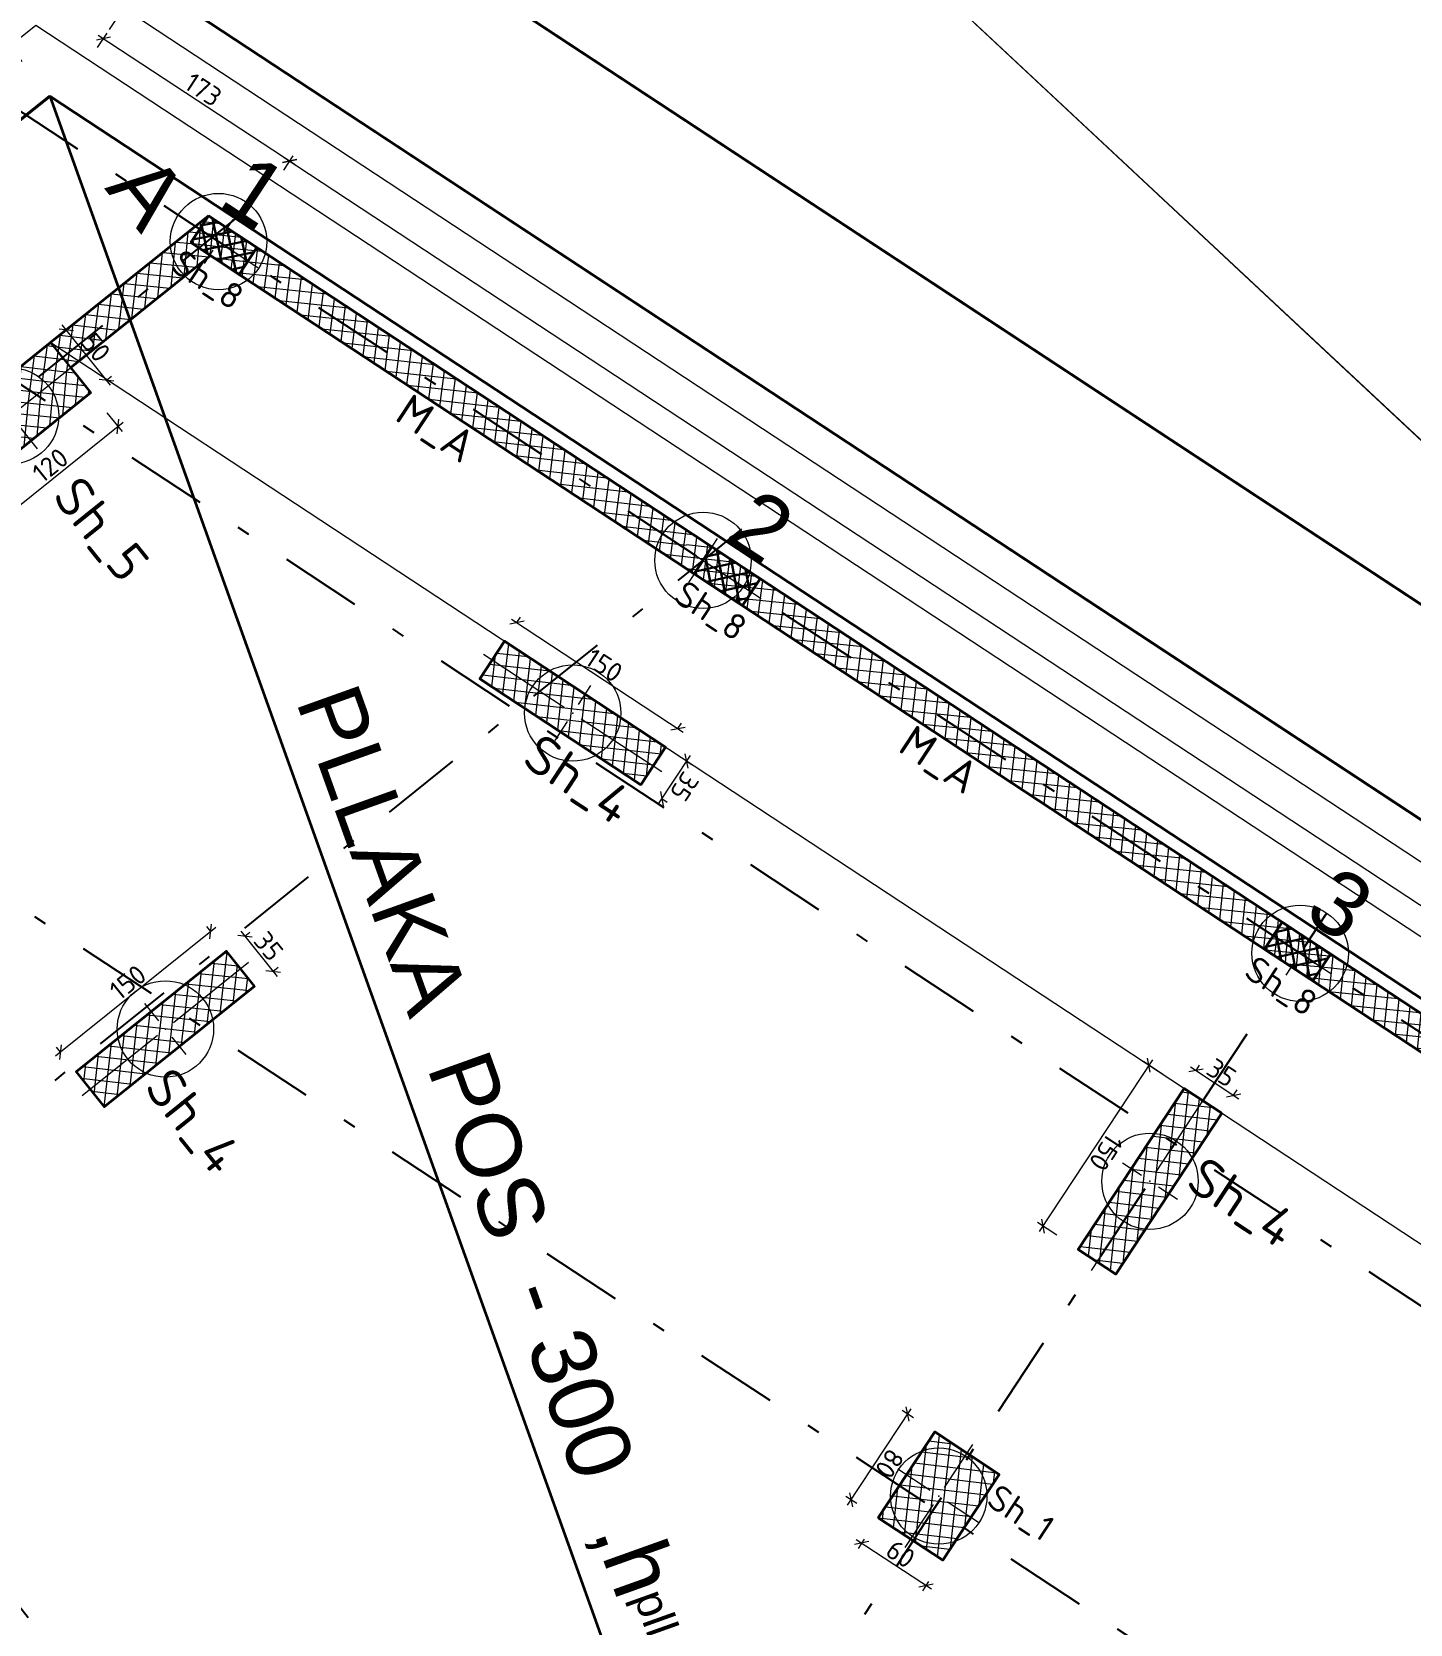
# Model space of a CAD drawing. Header units: metres. Extents: x 7511864 to 7512702, y 4691584 to 4692636.
# Drawn here: x 7511983.89 to 7511994.62, y 4692337.76 to 4692350.16 of the extents above; entities that cross this region are included whole.
import ezdxf

# ---------------------------------------------------------------- set-up
doc = ezdxf.new("R2010")
doc.units = ezdxf.units.M
doc.header["$PDMODE"] = 32
doc.header["$PDSIZE"] = 0.75
doc.linetypes.add('Dot & Dashed', pattern=[134.05555248260504, 63.499999999986, -35.27777777776999, 0, -35.27777470484902])
doc.layers.get('0').update_dxf_attribs({"lineweight": 0})
doc.layers.get('Defpoints').update_dxf_attribs({"lineweight": 0})
for name, color, linetype, lineweight in [('A - Akset_Pen_No__47', 7, 'Continuous', 25), ('A - Fleta_Pen_No__1', 7, 'Continuous', 0), ('A - Muret_Pen_No__101', 252, 'Continuous', 13), ('A - Muret_Pen_No__22', 8, 'Continuous', 35), ('A - Pllaka meskatit_Pen_No__7', 7, 'Continuous', 35), ('A - Pllaka Perdhes kolollt v2', 1, 'Continuous', 0), ('A - Shtyllat_Pen_No__101', 252, 'Continuous', 13), ('A - Shtyllat_Pen_No__22', 8, 'Continuous', 35), ('Drawing & Figure_Pen_No__6', 5, 'Continuous', 35), ('lifti project', 4, 'Continuous', 0), ('parcela', 7, 'Continuous', 0), ('Parcela Fqinje', 251, 'Continuous', 0), ('Themel pllaka o3 ferizaj pikat', 30, 'Continuous', 0)]:
    doc.layers.add(name, color=color, linetype=linetype, lineweight=lineweight)
doc.layers.add('A - Muret', color=7, linetype='Continuous')
doc.layers.add('A - Shtyllat', color=7, linetype='Continuous')
doc.styles.add('GENERATED_STYLE_2', font='arial.ttf')
doc.styles.add('K.B', font='isocpeur.ttf')
doc.styles.get("Standard").update_dxf_attribs({"font": 'arial.ttf'})
doc.dimstyles.new('FT 1_50', dxfattribs={"dimtxt": 15, "dimasz": 8, "dimexe": 5, "dimexo": 20, "dimgap": 2, "dimtad": 1, "dimdec": 0, "dimtxsty": 'K.B', "dimblk": 'OBLIQUE', "dimcen": 2.5, "dimdle": 5, "dimclrd": 256, "dimclre": 256, "dimclrt": 256, "dimadec": 0, "dimazin": 0, "dimtfac": 1, "dimtdec": 0, "dimtmove": 0, "dimatfit": 3, "dimldrblk": 'ARCHTICK', "dimfxl": 20, "dimfxlon": 1, "dimarcsym": 0})
pattern_1 = [(44.99999999999999, (0, 0), (-64.34671472773822, 64.34671472773826), []), (135.0000000000002, (0, 0), (64.34671472773803, 64.34671472773844), [])]

# ---------------------------------------------------------------- blocks, each defined once
blk = doc.blocks.new('Slab_2', base_point=(230711.063749268, -31544.67652926594))
at = {"layer": 'A - Pllaka meskatit_Pen_No__7', "color": 7, "linetype": 'Continuous', "lineweight": 35, "flags": 128}
blk.add_lwpolyline([(230711.063749268, -31544.67652926594), (230711.063749268, -57316.15496789141), (250511.0637492677, -57316.15496789141), (250511.0637492677, -53786.30152627585, -0.325551855166116), (255155.2266219415, -47409.50501816085), (266240.1735741652, -43835.79124670484), (259305.5587494549, -22325.99998460427)], format="xyb", close=True, dxfattribs=at)
blk = doc.blocks.new('Wall_26', base_point=(232211.0637492681, -31166.15485543149))
at = {"layer": 'A - Muret_Pen_No__101', "linetype": 'Continuous', "lineweight": 13}
h = blk.add_hatch(dxfattribs=at)
h.set_pattern_fill('CONCRETE_BLOCK', color=252, style=0, pattern_type=2)
h.set_pattern_definition(pattern_1)
h.paths.add_polyline_path([(242133.1688160087, -27967.33371449419), (242209.8791039236, -28205.27376352597), (246207.2737703024, -26916.54014482771), (246130.5634823875, -26678.60009579593)])
h = blk.add_hatch(dxfattribs=at)
h.set_pattern_fill('CONCRETE_BLOCK', color=252, style=0, pattern_type=2)
h.set_pattern_definition(pattern_1)
h.paths.add_polyline_path([(236839.2666630067, -29674.05278215418), (236915.9770905158, -29911.99283118596), (241876.7628119282, -28312.66827828226), (241800.0525240133, -28074.72808965616)])
h = blk.add_hatch(dxfattribs=at)
h.set_pattern_fill('CONCRETE_BLOCK', color=252, style=0, pattern_type=2)
h.set_pattern_definition(pattern_1)
h.paths.add_polyline_path([(232544.1799850209, -31058.76040535889), (232620.8903357422, -31296.70057375377), (236582.8607287898, -30019.38744490773), (236506.1505083583, -29781.44721136794)])
at = {"layer": 'A - Muret_Pen_No__22', "color": 8, "linetype": 'Continuous', "lineweight": 35, "flags": 128}
for points in [[(246130.563571563, -26678.59994234865), (242133.1687456697, -27967.33366263198)], [(242209.8790862415, -28205.27383084524), (246207.2739121348, -26916.54011056191)], [(241800.0525101396, -28074.72813933482), (236839.2666961074, -29674.052758518)], [(236915.9770366792, -29911.99292673125), (241876.7628507115, -28312.66830754807)], [(236506.1504605773, -29781.44723522083), (232544.1799847982, -31058.76037872866)], [(232620.89032537, -31296.70054694191), (236582.8608011491, -30019.38740343409)]]:
    blk.add_lwpolyline(points, dxfattribs=at)
blk = doc.blocks.new('Wall_31', base_point=(232211.0637492681, -57216.15496789123))
at = {"layer": 'A - Muret_Pen_No__101', "linetype": 'Continuous', "lineweight": 13}
h = blk.add_hatch(dxfattribs=at)
h.set_pattern_fill('CONCRETE_BLOCK', color=252, style=0, pattern_type=2)
h.set_pattern_definition(pattern_1)
h.paths.add_polyline_path([(232211.0637499231, -31166.15485746335), (232211.0637492681, -32742.18136498708), (232461.0637492681, -32742.18136498706), (232461.0637492681, -31348.22758067041), (232287.774090495, -31404.09502567662)])
at = {"layer": 'A - Muret_Pen_No__22', "color": 8, "linetype": 'Continuous', "lineweight": 35, "flags": 128}
for points in [[(232211.0637492681, -31166.1548554315), (232211.0637492681, -32742.18136498708)], [(232461.0637492681, -32742.18136498706), (232461.0637492681, -31348.22758067041)]]:
    blk.add_lwpolyline(points, dxfattribs=at)
blk = doc.blocks.new('Column_55', base_point=(243538.391693559, -32977.85743432725))
at = {"layer": 'A - Shtyllat_Pen_No__101', "linetype": 'Continuous', "lineweight": 13}
h = blk.add_hatch(dxfattribs=at)
h.set_pattern_fill('CONCRETE_BLOCK', color=252, style=0, pattern_type=2)
h.set_pattern_definition(pattern_1)
h.paths.add_polyline_path([(243375.6000364793, -33450.61411210692), (243946.6564402452, -33266.509294902), (243701.1833506386, -32505.10075654758), (243130.1269468728, -32689.2055737525)])
at = {"layer": 'A - Shtyllat_Pen_No__101', "color": 252, "linetype": 'Continuous', "lineweight": 13}
for p, q in [((243513.8443845983, -32901.71658049181), (243391.107839795, -32521.0123113146)), ((243614.5325473944, -32953.3101253666), (243900.0607492773, -32861.25771676413)), ((243462.2508397235, -33002.4047432879), (243176.7226378406, -33094.45715189037)), ((243562.9390025196, -33053.99828816269), (243685.6755473229, -33434.70255733989))]:
    blk.add_line(p, q, dxfattribs=at)
blk.add_point((243538.391693559, -32977.85743432725), dxfattribs=at)
at = {"layer": 'A - Shtyllat_Pen_No__22', "color": 8, "linetype": 'Continuous', "lineweight": 35, "flags": 128}
blk.add_lwpolyline([(243375.6000364793, -33450.61411210692), (243946.6564402452, -33266.509294902), (243701.1833506386, -32505.10075654758), (243130.1269468728, -32689.2055737525)], close=True, dxfattribs=at)
blk = doc.blocks.new('Column_57', base_point=(242657.0037082022, -30162.49246392913))
at = {"layer": 'A - Shtyllat_Pen_No__101', "linetype": 'Continuous', "lineweight": 13}
h = blk.add_hatch(dxfattribs=at)
h.set_pattern_fill('CONCRETE_BLOCK', color=252, style=0, pattern_type=2)
h.set_pattern_definition(pattern_1)
h.paths.add_polyline_path([(242593.4308044612, -29394.97472087041), (242260.3145689311, -29502.36919757324), (242720.5766119432, -30930.01020698784), (243053.6928474732, -30822.61573028501)])
at = {"layer": 'A - Shtyllat_Pen_No__101', "color": 252, "linetype": 'Continuous', "lineweight": 13}
for p, q in [((242632.4563992415, -30086.35161009368), (242402.3253777355, -29372.53110538638)), ((242733.1445620376, -30137.94515496848), (242899.7026798026, -30084.24791661707)), ((242580.8628543667, -30187.03977288977), (242414.3047366017, -30240.73701124118)), ((242681.5510171628, -30238.63331776457), (242911.6820386689, -30952.45382247187))]:
    blk.add_line(p, q, dxfattribs=at)
blk.add_point((242657.0037082022, -30162.49246392913), dxfattribs=at)
at = {"layer": 'A - Shtyllat_Pen_No__22', "color": 8, "linetype": 'Continuous', "lineweight": 35, "flags": 128}
blk.add_lwpolyline([(242593.4308044612, -29394.97472087041), (242260.3145689311, -29502.36919757324), (242720.5766119432, -30930.01020698784), (243053.6928474732, -30822.61573028501)], close=True, dxfattribs=at)
blk = doc.blocks.new('Column_65', base_point=(232461.0637492681, -33342.18136498706))
at = {"layer": 'A - Shtyllat_Pen_No__101', "linetype": 'Continuous', "lineweight": 13}
h = blk.add_hatch(dxfattribs=at)
h.set_pattern_fill('CONCRETE_BLOCK', color=252, style=0, pattern_type=2)
h.set_pattern_definition(pattern_1)
h.paths.add_polyline_path([(232461.0637492681, -32742.18136498706), (232211.0637492681, -32742.18136498708), (232211.0637492682, -33942.18136498709), (232461.0637492681, -33942.18136498707)])
h = blk.add_hatch(dxfattribs=at)
h.set_pattern_fill('CONCRETE_BLOCK', color=252, style=0, pattern_type=2)
h.set_pattern_definition(pattern_1)
h.paths.add_polyline_path([(232711.0637492681, -32742.18136498704), (232461.0637492681, -32742.18136498706), (232461.0637492681, -33942.18136498707), (232711.0637492682, -33942.18136498705)])
at = {"layer": 'A - Shtyllat_Pen_No__101', "color": 252, "linetype": 'Continuous', "lineweight": 13}
for p, q in [((232461.0637492681, -33262.18136498707), (232461.0637492681, -32662.18136498706)), ((232381.0637492681, -33342.18136498707), (232131.0637492681, -33342.18136498709)), ((232541.0637492682, -33342.18136498705), (232791.0637492682, -33342.18136498703)), ((232461.0637492681, -33422.18136498706), (232461.0637492682, -34022.18136498706))]:
    blk.add_line(p, q, dxfattribs=at)
blk.add_point((232461.0637492681, -33342.18136498706), dxfattribs=at)
at = {"layer": 'A - Shtyllat_Pen_No__22', "color": 8, "linetype": 'Continuous', "lineweight": 35, "flags": 128}
for points in [[(232211.0637492681, -32742.18136498708), (232211.0637492682, -33942.18136498709)], [(232711.0637492681, -32742.18136498704), (232461.0637492681, -32742.18136498706)], [(232461.0637492681, -33942.18136498707), (232711.0637492682, -33942.18136498705), (232711.0637492681, -32742.18136498704)]]:
    blk.add_lwpolyline(points, dxfattribs=at)
blk = doc.blocks.new('Column_66', base_point=(236936.0637492679, -35392.18136498709))
at = {"layer": 'A - Shtyllat_Pen_No__101', "linetype": 'Continuous', "lineweight": 13}
h = blk.add_hatch(dxfattribs=at)
h.set_pattern_fill('CONCRETE_BLOCK', color=252, style=0, pattern_type=2)
h.set_pattern_definition(pattern_1)
h.paths.add_polyline_path([(237111.063749268, -34642.18136498709), (236761.0637492679, -34642.18136498709), (236761.0637492679, -36142.18136498709), (237111.063749268, -36142.18136498709)])
at = {"layer": 'A - Shtyllat_Pen_No__101', "color": 252, "linetype": 'Continuous', "lineweight": 13}
for p, q in [((236936.0637492679, -35312.18136498709), (236936.0637492679, -34562.18136498709)), ((236856.0637492679, -35392.18136498709), (236681.0637492679, -35392.18136498709)), ((237016.063749268, -35392.18136498709), (237191.0637492679, -35392.18136498709)), ((236936.0637492679, -35472.18136498709), (236936.0637492679, -36222.18136498709))]:
    blk.add_line(p, q, dxfattribs=at)
blk.add_point((236936.0637492679, -35392.18136498709), dxfattribs=at)
at = {"layer": 'A - Shtyllat_Pen_No__22', "color": 8, "linetype": 'Continuous', "lineweight": 35, "flags": 128}
blk.add_lwpolyline([(237111.063749268, -34642.18136498709), (236761.0637492679, -34642.18136498709), (236761.0637492679, -36142.18136498709), (237111.063749268, -36142.18136498709)], close=True, dxfattribs=at)
blk = doc.blocks.new('Column_67', base_point=(237002.7011558552, -31381.25882961839))
at = {"layer": 'A - Shtyllat_Pen_No__101', "linetype": 'Continuous', "lineweight": 13}
h = blk.add_hatch(dxfattribs=at)
h.set_pattern_fill('CONCRETE_BLOCK', color=252, style=0, pattern_type=2)
h.set_pattern_definition(pattern_1)
h.paths.add_polyline_path([(237770.2188989139, -31317.68592587739), (237662.8244222111, -30984.56969034731), (236235.1834127965, -31444.83173335939), (236342.5778894993, -31777.94796888946)])
at = {"layer": 'A - Shtyllat_Pen_No__101', "color": 252, "linetype": 'Continuous', "lineweight": 13}
for p, q in [((236978.1538468945, -31305.11797578294), (236924.4566085431, -31138.55985801791)), ((237078.8420096906, -31356.71152065774), (237792.6625143979, -31126.58049915171)), ((236926.5603020197, -31405.80613857904), (236212.7397973124, -31635.93716008507)), ((237027.2484648158, -31457.39968345384), (237080.9457031672, -31623.95780121887))]:
    blk.add_line(p, q, dxfattribs=at)
blk.add_point((237002.7011558552, -31381.25882961839), dxfattribs=at)
at = {"layer": 'A - Shtyllat_Pen_No__22', "color": 8, "linetype": 'Continuous', "lineweight": 35, "flags": 128}
blk.add_lwpolyline([(237770.2188989139, -31317.68592587739), (237662.8244222111, -30984.56969034731), (236235.1834127965, -31444.83173335939), (236342.5778894993, -31777.94796888946)], close=True, dxfattribs=at)
blk = doc.blocks.new('Column_81', base_point=(242004.9657988299, -28140.00098707326))
at = {"layer": 'A - Shtyllat_Pen_No__101', "linetype": 'Continuous', "lineweight": 13}
h = blk.add_hatch(dxfattribs=at)
h.set_pattern_fill('CONCRETE_BLOCK', color=252, style=0, pattern_type=2)
h.set_pattern_definition(pattern_1)
h.paths.add_polyline_path([(241800.0525107947, -28074.72814136691), (241876.7628513666, -28312.66830958017), (242209.8790868651, -28205.2738327796), (242133.1687462933, -27967.33366456634)])
at = {"layer": 'A - Shtyllat_Pen_No__101', "color": 252, "linetype": 'Continuous', "lineweight": 13}
for p, q in [((241980.418489847, -28063.86013324502), (241942.063319561, -27944.89004913839)), ((242081.1066526582, -28115.45367809027), (242247.6647704075, -28061.75643968999)), ((241928.8249450017, -28164.54829605625), (241762.2668272524, -28218.24553445653)), ((242029.5131078129, -28216.1418409015), (242067.8682780988, -28335.11192500813))]:
    blk.add_line(p, q, dxfattribs=at)
blk.add_point((242004.9657988299, -28140.00098707326), dxfattribs=at)
at = {"layer": 'A - Shtyllat_Pen_No__22', "color": 8, "linetype": 'Continuous', "lineweight": 35, "flags": 128}
for points in [[(242133.1687462933, -27967.33366456634), (241800.0525107947, -28074.72814136691)], [(241876.7628513666, -28312.66830958017), (242209.8790868651, -28205.2738327796)]]:
    blk.add_lwpolyline(points, dxfattribs=at)
blk = doc.blocks.new('Column_82', base_point=(236711.0637492676, -29846.72008295904))
at = {"layer": 'A - Shtyllat_Pen_No__101', "linetype": 'Continuous', "lineweight": 13}
h = blk.add_hatch(dxfattribs=at)
h.set_pattern_fill('CONCRETE_BLOCK', color=252, style=0, pattern_type=2)
h.set_pattern_definition(pattern_1)
h.paths.add_polyline_path([(236506.1504612324, -29781.44723725269), (236582.8608018042, -30019.38740546595), (236915.9770373027, -29911.99292866539), (236839.2666967309, -29674.05276045212)])
at = {"layer": 'A - Shtyllat_Pen_No__101', "color": 252, "linetype": 'Continuous', "lineweight": 13}
for p, q in [((236686.5164402846, -29770.5792291308), (236648.1612699987, -29651.60914502417)), ((236634.9228954393, -29871.26739194203), (236468.3647776901, -29924.96463034231)), ((236787.2046030958, -29822.17277397605), (236953.7627208451, -29768.47553557577)), ((236735.6110582506, -29922.86093678728), (236773.9662285365, -30041.83102089391))]:
    blk.add_line(p, q, dxfattribs=at)
blk.add_point((236711.0637492676, -29846.72008295904), dxfattribs=at)
at = {"layer": 'A - Shtyllat_Pen_No__22', "color": 8, "linetype": 'Continuous', "lineweight": 35, "flags": 128}
for points in [[(236839.2666967309, -29674.05276045212), (236506.1504612324, -29781.44723725269)], [(236582.8608018042, -30019.38740546595), (236915.9770373027, -29911.99292866539)]]:
    blk.add_lwpolyline(points, dxfattribs=at)
blk = doc.blocks.new('Column_83', base_point=(232415.9770379583, -31231.4277031697))
at = {"layer": 'A - Shtyllat_Pen_No__101', "linetype": 'Continuous', "lineweight": 13}
h = blk.add_hatch(dxfattribs=at)
h.set_pattern_fill('CONCRETE_BLOCK', color=252, style=0, pattern_type=2)
h.set_pattern_definition(pattern_1)
h.paths.add_polyline_path([(232211.0637492681, -31166.1548554315), (232461.0637492681, -31348.22758067041), (232620.8903259935, -31296.70054887605), (232544.1799854217, -31058.76038066278)])
h = blk.add_hatch(dxfattribs=at)
h.set_pattern_fill('CONCRETE_BLOCK', color=252, style=0, pattern_type=2)
h.set_pattern_definition(pattern_1)
h.paths.add_polyline_path([(232211.0637499231, -31166.15485746335), (232287.774090495, -31404.09502567662), (232461.0637492681, -31348.22758067041)])
at = {"layer": 'A - Shtyllat_Pen_No__101', "color": 252, "linetype": 'Continuous', "lineweight": 13}
for p, q in [((232391.4297289753, -31155.28684934146), (232353.0745586894, -31036.31676523483)), ((232492.1178917866, -31206.88039418671), (232658.6760095358, -31153.18315578643)), ((232339.8361841301, -31255.97501215269), (232173.2780663808, -31309.67225055297)), ((232440.5243469413, -31307.56855699794), (232478.8795172272, -31426.53864110457))]:
    blk.add_line(p, q, dxfattribs=at)
blk.add_point((232415.9770379583, -31231.4277031697), dxfattribs=at)
at = {"layer": 'A - Shtyllat_Pen_No__22', "color": 8, "linetype": 'Continuous', "lineweight": 35, "flags": 128}
for points in [[(232544.1799854217, -31058.76038066278), (232211.0637492681, -31166.1548554315)], [(232461.0637492681, -31348.22758067041), (232620.8903259935, -31296.70054887605)]]:
    blk.add_lwpolyline(points, dxfattribs=at)
blk = doc.blocks.new('_Oblique')
at = {"color": 0, "linetype": 'ByBlock', "lineweight": -2}
blk.add_line((-0.5, -0.5), (0.5, 0.5), dxfattribs=at)
blk = doc.blocks.new('*D142')
at = {"lineweight": -2, "transparency": 16777216}
for p, q in [((1618.96293684708, 3258.957899009669), (1793.480543576511, 3315.221224092926)), ((1791.319125902189, 3305.63044519494), (1787.187533401755, 3318.4458206476)), ((1626.319125902189, 3252.435533731764), (1622.187533401755, 3265.250909184424))]:
    blk.add_line(p, q, dxfattribs=at)
at = {"layer": 'Defpoints', "color": 0, "lineweight": 5, "transparency": 16777216}
for p in [(1788.721740211795, 3313.687017282885), (1797.455953142351, 3286.595231736079), (1632.455953142351, 3233.400320272903)]:
    blk.add_point(p, dxfattribs=at)
at = {"lineweight": -2, "transparency": 16777216, "xscale": 8, "yscale": 8, "zscale": 8}
for p, rotation in [((1788.721740211795, 3313.687017282885), 17.86897900778243), ((1623.721740211795, 3260.492105819709), 197.8689790077824)]:
    blk.add_blockref('_Oblique', p, dxfattribs=dict(at, rotation=rotation))
at = {"transparency": 16777216, "insert": (1703.306747272718, 3296.131287944256), "char_height": 15, "attachment_point": 5, "rotation": 17.86897900778243, "style": 'K.B'}
blk.add_mtext('173', dxfattribs=at)
blk = doc.blocks.new('_ArchTick')
at = {"color": 0, "linetype": 'ByBlock', "const_width": 0.15}
blk.add_lwpolyline([(-0.5, -0.5), (0.5, 0.5)], dxfattribs=at)
blk = doc.blocks.new('*D143')
at = {"lineweight": -2, "transparency": 16777216}
for p, q in [((1783.96293684708, 3312.152810472845), (4487.930043595199, 4183.893967095911)), ((4485.768625920877, 4174.303188197925), (4481.637033420443, 4187.118563650585)), ((1791.319125902189, 3305.63044519494), (1787.187533401755, 3318.4458206476))]:
    blk.add_line(p, q, dxfattribs=at)
at = {"layer": 'Defpoints', "color": 0, "lineweight": 5, "transparency": 16777216}
for p in [(4483.171240230484, 4182.35976028587), (4491.905453161039, 4155.267974739064), (1797.455953142351, 3286.595231736078)]:
    blk.add_point(p, dxfattribs=at)
at = {"lineweight": -2, "transparency": 16777216, "xscale": 8, "yscale": 8, "zscale": 8}
for p, rotation in [((4483.171240230484, 4182.35976028587), 17.86897900778238), ((1788.721740211795, 3313.687017282885), 197.8689790077824)]:
    blk.add_blockref('_Oblique', p, dxfattribs=dict(at, rotation=rotation))
at = {"transparency": 16777216, "insert": (3133.031497282062, 3757.065115177336), "char_height": 15, "attachment_point": 5, "rotation": 17.868979007782375, "style": 'K.B'}
blk.add_mtext('2831', dxfattribs=at)
blk = doc.blocks.new('*D144')
at = {"lineweight": -2, "transparency": 16777216}
for p, q in [((1610.263799490423, 3285.940887125777), (4479.230906238543, 4210.876955212019)), ((4480.60893011399, 4190.307534943118), (4472.937896063787, 4214.101551766695)), ((1621.159430095301, 3268.439880476957), (1613.488396045098, 3292.233897300533))]:
    blk.add_line(p, q, dxfattribs=at)
at = {"layer": 'Defpoints', "color": 0, "lineweight": 5, "transparency": 16777216}
for p in [(4474.472102873828, 4209.342748401979), (4491.90545316104, 4155.267974739065), (1632.455953142351, 3233.400320272903)]:
    blk.add_point(p, dxfattribs=at)
at = {"lineweight": -2, "transparency": 16777216, "xscale": 8, "yscale": 8, "zscale": 8}
for p, rotation in [((4474.472102873828, 4209.342748401979), 17.86897900778239), ((1615.022602855138, 3287.475093935818), 197.8689790077824)]:
    blk.add_blockref('_Oblique', p, dxfattribs=dict(at, rotation=rotation))
at = {"transparency": 16777216, "insert": (3041.832359925406, 3757.450647561857), "char_height": 15, "attachment_point": 5, "rotation": 17.86897900778239, "style": 'K.B'}
blk.add_mtext('3004', dxfattribs=at)
blk = doc.blocks.new('*D145')
at = {"lineweight": -2, "transparency": 16777216}
for p, q in [((1597.837733617722, 3199.97197603109), (1572.837733617722, 3199.97197603109)), ((1577.837733617721, 617.8241321685427), (1577.837733617722, 3204.97197603109)), ((1597.837733617721, 622.8241321685427), (1572.837733617721, 622.8241321685427))]:
    blk.add_line(p, q, dxfattribs=at)
at = {"layer": 'Defpoints', "color": 0, "transparency": 16777216}
for p in [(1577.837733617722, 3199.97197603109), (1632.455953142351, 3199.97197603109), (1632.455953142347, 622.8241321685427)]:
    blk.add_point(p, dxfattribs=at)
at = {"lineweight": -2, "transparency": 16777216, "xscale": 8, "yscale": 8, "zscale": 8}
for p, rotation in [((1577.837733617722, 3199.97197603109), 90), ((1577.837733617721, 622.8241321685427), 270)]:
    blk.add_blockref('_Oblique', p, dxfattribs=dict(at, rotation=rotation))
at = {"transparency": 16777216, "insert": (1568.337733617721, 1911.398054099817), "char_height": 15, "attachment_point": 5, "rotation": 90, "style": 'K.B'}
blk.add_mtext('2577', dxfattribs=at)
blk = doc.blocks.new('*D198')
at = {"lineweight": -2, "transparency": 16777216}
for p, q in [((2768.345821649785, 3398.065881960195), (2751.260777270143, 3392.557776365532)), ((2754.485373824818, 3398.850786540288), (2803.579991746107, 3246.569078869397)), ((2814.372025950993, 3255.301781018735), (2797.286981571351, 3249.793675424072))]:
    blk.add_line(p, q, dxfattribs=at)
at = {"layer": 'Defpoints', "color": 0, "lineweight": 5, "transparency": 16777216}
for p in [(2787.381035108647, 3404.202709200355), (2833.407239409855, 3261.438608258895), (2802.045784936066, 3251.327882234112)]:
    blk.add_point(p, dxfattribs=at)
at = {"lineweight": -2, "transparency": 16777216, "xscale": 8, "yscale": 8, "zscale": 8}
for p, rotation in [((2756.019580634858, 3394.091983175572), 107.868979007779), ((2802.045784936066, 3251.327882234112), 287.868979007779)]:
    blk.add_blockref('_Oblique', p, dxfattribs=dict(at, rotation=rotation))
at = {"lineweight": 5, "transparency": 16777216, "insert": (2788.074409178422, 3325.624925643919), "char_height": 15, "attachment_point": 5, "rotation": 287.86897900777905, "style": 'K.B'}
blk.add_mtext('150', dxfattribs=at)
blk = doc.blocks.new('*D199')
at = {"lineweight": -2, "transparency": 16777216}
for p, q in [((2815.558812131499, 3430.866324317781), (2814.024605321459, 3435.625127682496)), ((2777.488385213776, 3418.592669837457), (2820.317615496214, 3432.400531127821)), ((2782.247188578492, 3420.126876647498), (2780.712981768451, 3424.885680012213))]:
    blk.add_line(p, q, dxfattribs=at)
at = {"layer": 'Defpoints', "color": 0, "lineweight": 5, "transparency": 16777216}
for p in [(2815.558812131499, 3430.866324317781), (2820.692658661654, 3414.942156870638), (2787.381035108646, 3404.202709200355)]:
    blk.add_point(p, dxfattribs=at)
at = {"lineweight": -2, "transparency": 16777216, "xscale": 8, "yscale": 8, "zscale": 8}
for p, rotation in [((2815.558812131499, 3430.866324317781), 17.8689790077809), ((2782.247188578492, 3420.126876647498), 197.8689790077809)]:
    blk.add_blockref('_Oblique', p, dxfattribs=dict(at, rotation=rotation))
at = {"lineweight": 5, "transparency": 16777216, "insert": (2795.988007415919, 3434.538326875598), "char_height": 15, "attachment_point": 5, "rotation": 17.8689790077809, "style": 'K.B'}
blk.add_mtext('35', dxfattribs=at)
blk = doc.blocks.new('*D200')
at = {"lineweight": -2, "transparency": 16777216}
for p, q in [((2174.757909833241, 3225.020622880952), (2327.039617504133, 3274.11524080224)), ((2322.280814139418, 3272.5810339922), (2320.746607329378, 3277.339837356915)), ((2179.516713197957, 3226.554829690992), (2177.982506387916, 3231.313633055708))]:
    blk.add_line(p, q, dxfattribs=at)
at = {"layer": 'Defpoints', "color": 0, "lineweight": 5, "transparency": 16777216}
for p in [(2322.280814139418, 3272.5810339922), (2327.632020436668, 3255.982659922952), (2184.867919495206, 3209.956455621744)]:
    blk.add_point(p, dxfattribs=at)
at = {"lineweight": -2, "transparency": 16777216, "xscale": 8, "yscale": 8, "zscale": 8}
for p, rotation in [((2322.280814139418, 3272.5810339922), 17.86897900777861), ((2179.516713197957, 3226.554829690992), 197.8689790077786)]:
    blk.add_blockref('_Oblique', p, dxfattribs=dict(at, rotation=rotation))
at = {"lineweight": 5, "transparency": 16777216, "insert": (2247.983770729611, 3258.609658234556), "char_height": 15, "attachment_point": 5, "rotation": 17.86897900777861, "style": 'K.B'}
blk.add_mtext('150', dxfattribs=at)
blk = doc.blocks.new('*D201')
at = {"lineweight": -2, "transparency": 16777216}
for p, q in [((2344.671682870412, 3266.729556196463), (2358.479544160772, 3223.900325914025)), ((2346.205889680452, 3261.970752831748), (2350.964693045168, 3263.504959641788)), ((2356.945337350732, 3228.659129278741), (2361.704140715447, 3230.193336088781))]:
    blk.add_line(p, q, dxfattribs=at)
at = {"layer": 'Defpoints', "color": 0, "lineweight": 5, "transparency": 16777216}
for p in [(2327.632020436668, 3255.982659922952), (2356.945337350732, 3228.659129278741), (2338.371468106947, 3222.671036369945)]:
    blk.add_point(p, dxfattribs=at)
at = {"lineweight": -2, "transparency": 16777216, "xscale": 8, "yscale": 8, "zscale": 8}
for p, rotation in [((2346.205889680452, 3261.970752831748), 107.868979007775), ((2356.945337350732, 3228.659129278741), 287.868979007775)]:
    blk.add_blockref('_Oblique', p, dxfattribs=dict(at, rotation=rotation))
at = {"lineweight": 5, "transparency": 16777216, "insert": (2360.617339908551, 3248.22993399432), "char_height": 15, "attachment_point": 5, "rotation": 287.86897900777507, "style": 'K.B'}
blk.add_mtext('35', dxfattribs=at)
blk = doc.blocks.new('*D202')
at = {"lineweight": -2, "transparency": 16777216}
for p, q in [((1852.455953142344, 3080.22149245898), (1871.269686406013, 3080.22149245898)), ((1866.269686406013, 3085.22149245898), (1866.269686406013, 2955.22149245898)), ((1852.455953142358, 2960.22149245898), (1871.269686406013, 2960.22149245898))]:
    blk.add_line(p, q, dxfattribs=at)
at = {"layer": 'Defpoints', "color": 0, "lineweight": 5, "transparency": 16777216}
for p in [(1832.455953142344, 3080.22149245898), (1832.455953142358, 2960.22149245898), (1866.269686406013, 2960.22149245898)]:
    blk.add_point(p, dxfattribs=at)
at = {"lineweight": -2, "transparency": 16777216, "xscale": 8, "yscale": 8, "zscale": 8}
for p, rotation in [((1866.269686406013, 3080.22149245898), 90), ((1866.269686406013, 2960.22149245898), 270)]:
    blk.add_blockref('_Oblique', p, dxfattribs=dict(at, rotation=rotation))
at = {"lineweight": 5, "transparency": 16777216, "insert": (1856.769686406012, 3020.22149245898), "char_height": 15, "attachment_point": 5, "rotation": 90, "style": 'K.B'}
blk.add_mtext('120', dxfattribs=at)
blk = doc.blocks.new('*D203')
at = {"lineweight": -2, "transparency": 16777216}
for p, q in [((1782.455953142348, 3095.862159626665), (1782.455953142347, 3100.862159626665)), ((1832.455953142341, 3095.862159626674), (1832.45595314234, 3100.862159626674)), ((1837.455953142341, 3095.862159626675), (1777.455953142348, 3095.862159626664))]:
    blk.add_line(p, q, dxfattribs=at)
at = {"layer": 'Defpoints', "color": 0, "lineweight": 5, "transparency": 16777216}
for p in [(1782.455953142348, 3095.862159626665), (1782.455953142351, 3080.221492458971), (1832.455953142344, 3080.22149245898)]:
    blk.add_point(p, dxfattribs=at)
at = {"lineweight": -2, "transparency": 16777216, "xscale": 8, "yscale": 8, "zscale": 8}
for p, rotation in [((1782.455953142348, 3095.862159626665), 180.0000000000104), ((1832.455953142341, 3095.862159626674), 1.039168751049146e-11)]:
    blk.add_blockref('_Oblique', p, dxfattribs=dict(at, rotation=rotation))
at = {"lineweight": 5, "transparency": 16777216, "insert": (1807.455953142343, 3105.362159626669), "char_height": 15, "attachment_point": 5, "style": 'K.B'}
blk.add_mtext('50', dxfattribs=at)
blk = doc.blocks.new('*D204')
at = {"lineweight": -2, "transparency": 16777216}
for p, q in [((2217.882185042195, 2890.221492458971), (2212.882185042195, 2890.221492458971)), ((2217.882185042195, 2895.221492458971), (2217.882185042195, 2735.221492458971)), ((2217.882185042195, 2740.221492458971), (2212.882185042195, 2740.221492458971))]:
    blk.add_line(p, q, dxfattribs=at)
at = {"layer": 'Defpoints', "color": 0, "lineweight": 5, "transparency": 16777216}
for p in [(2237.455953142322, 2890.221492458971), (2217.882185042195, 2740.221492458971), (2237.455953142322, 2740.221492458971)]:
    blk.add_point(p, dxfattribs=at)
at = {"lineweight": -2, "transparency": 16777216, "xscale": 8, "yscale": 8, "zscale": 8}
for p, rotation in [((2217.882185042195, 2890.221492458971), 90), ((2217.882185042195, 2740.221492458971), 270)]:
    blk.add_blockref('_Oblique', p, dxfattribs=dict(at, rotation=rotation))
at = {"lineweight": 5, "transparency": 16777216, "insert": (2208.382185042195, 2815.221492458971), "char_height": 15, "attachment_point": 5, "rotation": 90, "style": 'K.B'}
blk.add_mtext('150', dxfattribs=at)
blk = doc.blocks.new('*D205')
at = {"lineweight": -2, "transparency": 16777216}
for p, q in [((2237.455953142322, 2908.702538773214), (2237.455953142322, 2913.702538773214)), ((2272.455953142326, 2908.702538773214), (2272.455953142326, 2913.702538773214)), ((2232.455953142322, 2908.702538773214), (2277.455953142326, 2908.702538773214))]:
    blk.add_line(p, q, dxfattribs=at)
at = {"layer": 'Defpoints', "color": 0, "lineweight": 5, "transparency": 16777216}
for p in [(2272.455953142326, 2908.702538773214), (2237.455953142322, 2890.221492458971), (2272.455953142326, 2890.221492458971)]:
    blk.add_point(p, dxfattribs=at)
at = {"lineweight": -2, "transparency": 16777216, "xscale": 8, "yscale": 8, "zscale": 8, "rotation": 180}
blk.add_blockref('_Oblique', (2237.455953142322, 2908.702538773214), dxfattribs=at)
at = {"lineweight": -2, "transparency": 16777216, "xscale": 8, "yscale": 8, "zscale": 8}
blk.add_blockref('_Oblique', (2272.455953142326, 2908.702538773214), dxfattribs=at)
at = {"lineweight": 5, "transparency": 16777216, "insert": (2254.955953142324, 2918.202538773214), "char_height": 15, "attachment_point": 5, "style": 'K.B'}
blk.add_mtext('35', dxfattribs=at)
blk = doc.blocks.new('*D219')
at = {"lineweight": -2, "transparency": 16777216}
for p, q in [((2855.327059443961, 3079.38224434227), (2845.469598819003, 3076.204264068351)), ((2876.309917954416, 2996.838813678236), (2848.694195373677, 3082.497274243107)), ((2879.874368404618, 3003.241390506829), (2870.01690777966, 3000.06341023291))]:
    blk.add_line(p, q, dxfattribs=at)
at = {"layer": 'Defpoints', "color": 0, "lineweight": 5, "transparency": 16777216}
for p in [(2850.228402183718, 3077.738470878392), (2874.362272902821, 3085.519071582434), (2898.909581863478, 3009.378217746993)]:
    blk.add_point(p, dxfattribs=at)
at = {"lineweight": -2, "transparency": 16777216, "xscale": 8, "yscale": 8, "zscale": 8}
for p, rotation in [((2850.228402183718, 3077.738470878392), 107.8689790077884), ((2874.775711144375, 3001.597617042951), 287.8689790077884)]:
    blk.add_blockref('_Oblique', p, dxfattribs=dict(at, rotation=rotation))
at = {"lineweight": 5, "transparency": 16777216, "insert": (2871.543783057005, 3042.583036899749), "char_height": 15, "attachment_point": 5, "rotation": 287.86897900778837, "style": 'K.B'}
blk.add_mtext('80', dxfattribs=at)
blk = doc.blocks.new('*D220')
at = {"lineweight": -2, "transparency": 16777216}
for p, q in [((2901.365996053843, 2985.463845920374), (2967.989243159857, 3006.942741260948)), ((2962.152049480225, 3008.753486008623), (2964.764646605183, 3000.649731086192)), ((2905.046409103642, 2990.343004288132), (2907.6590062286, 2982.239249365701))]:
    blk.add_line(p, q, dxfattribs=at)
at = {"layer": 'Defpoints', "color": 0, "lineweight": 5, "transparency": 16777216}
for p in [(2956.015222240061, 3027.788699467485), (2898.909581863478, 3009.378217746992), (2963.230439795142, 3005.408534450908)]:
    blk.add_point(p, dxfattribs=at)
at = {"lineweight": -2, "transparency": 16777216, "xscale": 8, "yscale": 8, "zscale": 8}
for p, rotation in [((2963.230439795142, 3005.408534450908), 17.86897900778722), ((2906.124799418559, 2986.998052730416), 197.8689790077873)]:
    blk.add_blockref('_Oblique', p, dxfattribs=dict(at, rotation=rotation))
at = {"lineweight": 5, "transparency": 16777216, "insert": (2931.762626667773, 3005.24501998362), "char_height": 15, "attachment_point": 5, "rotation": 17.86897900778722, "style": 'K.B'}
blk.add_mtext('60', dxfattribs=at)
blk = doc.blocks.new('A$C112c8b24')
at = {"lineweight": 30, "true_color": 0x636466}
h = blk.add_hatch(dxfattribs=at)
h.set_pattern_fill('ANSI37', color=251, scale=3, angle=17.86897938013849)
h.set_pattern_definition([(62.86897938013848, (-4870.357315692387, -2635.696951120229), (-8.476926499498909, 4.343655387124207), []), (152.8689793801385, (-4870.357315692387, -2635.696951120229), (-4.343655387124207, -8.476926499498909), [])])
h.paths.add_polyline_path([(2247.046652142413, 3308.762023167636), (2239.375617937574, 3332.556039941359), (2196.546387744875, 3318.748178372654), (2204.217421949706, 3294.954161598931)])
h = blk.add_hatch(dxfattribs=at)
h.set_pattern_fill('ANSI37', color=251, scale=3, angle=17.86897938013849)
h.set_pattern_definition([(62.86897938013848, (-5376.046459751209, -2798.727794820894), (-8.476926499498909, 4.343655387124207), []), (152.8689793801385, (-5376.046459751209, -2798.727794820894), (-4.343655387124207, -8.476926499498909), [])])
h.paths.add_polyline_path([(1741.357508083591, 3145.731179466971), (1733.686473878752, 3169.525196240694), (1690.857243686052, 3155.717334671989), (1698.528277890884, 3131.923317898265)])
h = blk.add_hatch(dxfattribs=at)
h.set_pattern_fill('ANSI37', color=251, scale=3, angle=17.86897938013849)
h.set_pattern_definition([(62.86897938013848, (-5822.11798920012, -2942.53831283925), (-8.476926499498909, 4.343655387124207), []), (152.8689793801385, (-5822.11798920012, -2942.53831283925), (-4.343655387124207, -8.476926499498909), [])])
h.paths.add_polyline_path([(1295.285978634678, 3001.920661448615), (1287.614944429843, 3025.714678222338), (1244.785714237139, 3011.906816653633), (1252.456748441975, 2988.112799879909)])
at = {"lineweight": 40}
for p, q in [((1094.785707357055, 3243.167782958529), (3885.405928849344, 4142.845332107804)), ((1094.785707357055, 3096.071980431734), (3928.36371963331, 4009.598837928929))]:
    blk.add_line(p, q, dxfattribs=at)
at = {"lineweight": 18}
for p, q in [((2191.066640953093, 3303.847990294063), (2251.923994123212, 3323.467999905024)), ((1685.377496894271, 3140.817146593398), (1746.234850064389, 3160.437156204359)), ((1239.305967445358, 2997.006628575042), (1300.16332061548, 3016.626638186003)), ((1252.456748441975, 2988.112799879909), (1248.621231339559, 3000.009808266771))]:
    blk.add_line(p, q, dxfattribs=at)
at = {"color": 5, "lineweight": 35}
blk.add_line((1094.785707357056, 2974.054647052107), (4647.696689846765, 1744.943175308216), dxfattribs=at)
at = {"lineweight": 30}
for p, q in [((1094.785707357054, 1781.906803189494), (1094.785707357056, 2974.054647052107)), ((1294.785707357049, 2854.304163479997), (1244.785707357049, 2854.304163479992))]:
    blk.add_line(p, q, dxfattribs=at)
for points in [[(3885.405928849344, 4142.845332107804), (3928.36371963331, 4009.598837928929), (1094.785707357055, 3096.071980431734), (1094.785707357055, 3243.167782958529), (3885.405928849344, 4142.845332107804)], [(2196.546387744875, 3318.748178372654), (2239.375617937574, 3332.556039941359), (2247.046652142413, 3308.762023167636), (2204.217421949706, 3294.954161598931), (2196.546387744875, 3318.748178372654)], [(2249.710789323351, 3178.285380221372), (2283.022412876358, 3189.024827891655), (2329.048617177566, 3046.260726950195), (2295.73699362456, 3035.521279279913), (2249.710789323351, 3178.285380221372)], [(1690.857243686052, 3155.717334671989), (1733.686473878752, 3169.525196240694), (1741.357508083591, 3145.731179466971), (1698.528277890884, 3131.923317898265), (1690.857243686052, 3155.717334671989)], [(1244.785714237139, 3011.906816653633), (1287.614944429843, 3025.714678222338), (1295.285978634678, 3001.920661448615), (1252.456748441975, 2988.112799879909), (1244.785714237139, 3011.906816653633)], [(1647.19767370991, 2984.039126642761), (1789.961774651372, 3030.065330943969), (1800.701222321652, 2996.753707390961), (1657.93712138019, 2950.727503089754), (1647.19767370991, 2984.039126642761)], [(2336.692027117526, 2859.60174260345), (2393.797667494109, 2878.012224323943), (2418.344976454766, 2801.871370488501), (2361.239336078183, 2783.460888768009), (2336.692027117526, 2859.60174260345)], [(1244.785707357056, 2854.304163479987), (1294.785707357049, 2854.304163479992), (1294.785707357063, 2734.304163479997), (1244.785707357056, 2734.304163479987), (1244.785707357056, 2854.304163479987)], [(1699.785707357027, 2664.304163479987), (1734.78570735703, 2664.304163479987), (1734.78570735703, 2514.304163479987), (1699.785707357027, 2514.304163479987), (1699.785707357027, 2664.304163479987)]]:
    blk.add_lwpolyline(points, dxfattribs=at)
at = {"color": 5, "lineweight": 40}
for points in [[(1094.785707357056, 2974.054647052107), (3954.235207375745, 3895.922301518268), (4647.696689846765, 1744.943175308216), (3539.2019946244, 1387.571798162617), (3539.201994624404, 1387.571798162618)], [(3074.785707357024, 749.8921473511155), (3074.785707357027, 396.9068031895595), (1094.785707357052, 396.9068031895595), (1094.785707357056, 2974.054647052107)]]:
    blk.add_lwpolyline(points, dxfattribs=at)
for points in [[(2196.546387744875, 3318.748178372654), (2239.375617937574, 3332.556039941359), (2247.046652142413, 3308.762023167636), (2204.217421949706, 3294.954161598931), (2196.546387744875, 3318.748178372654)], [(1690.857243686052, 3155.717334671989), (1733.686473878752, 3169.525196240694), (1741.357508083591, 3145.731179466971), (1698.528277890884, 3131.923317898265), (1690.857243686052, 3155.717334671989)], [(1244.785714237139, 3011.906816653633), (1287.614944429843, 3025.714678222338), (1295.285978634678, 3001.920661448615), (1252.456748441975, 2988.112799879909), (1244.785714237139, 3011.906816653633)]]:
    blk.add_lwpolyline(points)
at = {"layer": 'A - Akset_Pen_No__47', "color": 3, "linetype": 'Dot & Dashed', "lineweight": 25, "flags": 128}
for points in [[(1079.785707357056, 2945.578348956208), (3975.415548202473, 3879.110306616559)], [(1079.785707357056, 2759.081879866185), (4029.879891654717, 3710.172782543762)], [(1079.785707357056, 2401.849221977805), (4134.205953518111, 3386.574158741)], [(2620.31583108291, 2085.775225308897), (2212.804437870604, 3349.794245747579)], [(1694.785707357056, 381.9068031895579), (1694.785707357056, 3182.650472694367)], [(1259.785707357056, 381.9068031895579), (1259.785707357056, 3042.293499103732)], [(1079.785707357056, 2219.306803189501), (2697.468283430914, 2219.306803189501)]]:
    blk.add_lwpolyline(points, dxfattribs=at)
at = {"layer": 'A - Muret', "color": 8, "lineweight": 35, "xscale": 0.1, "yscale": 0.1, "zscale": 0.1}
for name, p in [('Wall_26', (1244.785707357056, 3011.906814435547)), ('Wall_31', (1244.785707357056, 406.9068031895724))]:
    blk.add_blockref(name, p, dxfattribs=at)
at = {"layer": 'A - Shtyllat', "color": 8, "lineweight": 35, "xscale": 0.1, "yscale": 0.1, "zscale": 0.1}
for name, p in [('Column_81', (2224.175912313258, 3314.52220127137)), ('Column_57', (2289.379703250459, 3112.273053585784)), ('Column_82', (1694.785707356998, 3143.850291682799)), ('Column_83', (1265.2770362261, 3005.379529661731)), ('Column_67', (1723.949448015781, 2990.396417016861)), ('Column_55', (2377.518501786144, 2830.736556545976)), ('Column_65', (1269.785707357056, 2794.304163479995)), ('Column_66', (1717.285707357027, 2589.304163479987))]:
    blk.add_blockref(name, p, dxfattribs=at)
at = {"layer": 'Drawing & Figure_Pen_No__6', "color": 5, "linetype": 'Continuous', "lineweight": 30, "xscale": 0.1, "yscale": 0.1, "zscale": 0.1}
blk.add_blockref('Slab_2', (1094.785707357056, 2974.054647052107), dxfattribs=at)
at = {"insert": (314.885266782534, 4069.058121606708), "char_height": 50, "width": 2994.835201130249, "attachment_point": 1}
blk.add_mtext('Plani i Pozicionimit dhe Kallupimit   POS -400 ,POS -300 , {\\fArial|b0|i0|c186|p34;P=1:5}0 ', dxfattribs=at)
at = {"width": 1053.289171696408, "attachment_point": 1, "style": 'K.B'}
for s, insert, char_height, rotation in [('{\\C5;Sh_8}', (2203.444749161237, 3287.513112662616), 20, 17.86897900778595), ('{\\C1;M_A}', (1896.5630828855, 3192.409503402853), 25, 17.868978979603945), ('{\\C5;Sh_4}', (2300.017063026875, 3158.659093031181), 30, 17.86897900778595), ('{\\C5;Sh_8}', (1697.75560509157, 3124.482268995589), 20, 17.86897900778595), ('{\\C1;M_A}', (1450.491553511366, 3048.598985152547), 25, 17.868978979603945), ('{\\C5;Sh_8}', (1251.684075653506, 2980.671750943595), 20, 17.86897900778595), ('{\\C5;Sh_4}', (1719.896449405094, 2962.21747935661), 30, 17.86897900778595), ('{\\C5;Sh_1}', (2398.672776217194, 2873.700271522389), 20, 17.86897900778595)]:
    blk.add_mtext(s, dxfattribs=dict(at, insert=insert, char_height=char_height, rotation=rotation))
at = {"char_height": 30, "width": 1053.289171696408, "attachment_point": 1, "style": 'K.B'}
for s, insert in [('{\\C5;Sh_5}', (1338.532212937687, 2809.038299590771)), ('{\\C5;Sh_4}', (1742.164716177474, 2576.449785701931))]:
    blk.add_mtext(s, dxfattribs=dict(at, insert=insert))
at = {"layer": 'A - Fleta_Pen_No__1', "color": 7, "linetype": 'Continuous', "lineweight": 13, "char_height": 49.99999999999999, "attachment_point": 7, "rotation": 17.86897900778243, "style": 'GENERATED_STYLE_2'}
for s, insert in [('\\A1;{\\C146;\\c9000464;3}', (2203.22142291841, 3332.677438407493)), ('\\A1;{\\C146;\\c9000464;2}', (1691.466431077039, 3165.946487470447)), ('\\A1;{\\C146;\\c9000464;1}', (1241.561145344116, 3022.285322927172))]:
    blk.add_mtext(s, dxfattribs=dict(at, insert=insert))
at = {"layer": 'A - Fleta_Pen_No__1', "color": 7, "linetype": 'Continuous', "lineweight": 13, "insert": (1177.164394889587, 2961.840713099446), "char_height": 50, "attachment_point": 7, "style": 'GENERATED_STYLE_2'}
blk.add_mtext('\\A1;{\\C152;\\c12285479;A}', dxfattribs=at)
at = {"layer": 'A - Fleta_Pen_No__1', "color": 7, "linetype": 'Continuous', "lineweight": 13, "insert": (2347.954208533875, 2553.205398927729), "char_height": 50, "width": 1922.1518531548, "attachment_point": 8, "rotation": 340.917198895726, "line_spacing_factor": 1.057895285049649, "style": 'GENERATED_STYLE_2'}
blk.add_mtext('\\A1;\\pxqc;{\\C5;PLLAKA  POS  - 300  ,h\\H0.5x;pllakes\\H2x; = 140 cm ,kuota -8.45 m\\C6; }', dxfattribs=at)
for p1, p2, distance, picture, middle in [((1094.785707357056, 3007.482991293919), (3954.235207375745, 3929.350645760081), 56.815515917152155, '*D144', (2504.162114140111, 3531.533318582874)), ((1259.785707357056, 3060.677902757096), (3954.235207375745, 3929.350645760081), 28.46491383493772, '*D143', (2595.361251496767, 3531.147786198353)), ((1094.785707357056, 3007.482991293919), (1259.785707357056, 3060.677902757096), 28.464913834937526, '*D142', (1165.636501487423, 3070.213958965273)), ((1094.785707357052, 396.9068031895595), (1094.785707357056, 2974.054647052107), 54.61821952462901, '*D145', (1030.667487832426, 1685.480725120834))]:
    dim = blk.add_aligned_dim(p1=p1, p2=p2, distance=distance, dimstyle='FT 1_50')
    dim.commit()
    dim.dimension.update_dxf_attribs({"geometry": picture, "text_midpoint": middle, "insert": (-537.6702457852953, -225.9173289789833)})
at = {"lineweight": 5}
for p1, p2, distance, picture, middle in [((2249.710789323351, 3178.285380221372), (2283.022412876358, 3189.024827891655), 16.731272787202638, '*D199', (2258.317761630624, 3208.620997896615)), ((2249.710789323351, 3178.285380221372), (2295.73699362456, 3035.521279279913), -32.9509879587817, '*D198', (2250.404163393127, 3099.707596664935)), ((1647.19767370991, 2984.039126642761), (1789.961774651372, 3030.065330943969), 17.439651102542385, '*D200', (1710.313524944315, 3032.692329255573)), ((1789.961774651372, 3030.065330943969), (1800.701222321652, 2996.753707390961), 19.515272874586074, '*D201', (1822.947094123256, 3022.312605015337)), ((1294.785707357049, 2854.304163479997), (1244.785707357056, 2854.304163479987), -15.640667167695028, '*D203', (1269.785707357048, 2879.444830647686)), ((1294.785707357049, 2854.304163479997), (1294.785707357063, 2734.304163479997), 33.81373326365383, '*D202', (1319.099440620717, 2794.304163479997)), ((2361.239336078183, 2783.460888768009), (2336.692027117526, 2859.60174260345), 25.357079153603202, '*D219', (2333.87353727171, 2816.665707920766)), ((2361.239336078183, 2783.460888768009), (2418.344976454766, 2801.871370488501), -23.51448809853964, '*D220', (2394.092380882477, 2779.327691004637)), ((1699.785707357027, 2664.304163479987), (1734.78570735703, 2664.304163479987), 18.48104631424303, '*D205', (1717.285707357029, 2692.28520979423)), ((1699.785707357027, 2664.304163479987), (1699.785707357027, 2514.304163479987), -19.573768100126927, '*D204', (1670.7119392569, 2589.304163479988))]:
    dim = blk.add_aligned_dim(p1=p1, p2=p2, distance=distance, dimstyle='FT 1_50', dxfattribs=at)
    dim.commit()
    dim.dimension.update_dxf_attribs({"geometry": picture, "text_midpoint": middle, "insert": (-537.6702457852953, -225.9173289789833)})

msp = doc.modelspace()

# ---------------------------------------------------------------- linework, layer by layer
at = {"layer": 'A - Pllaka Perdhes kolollt v2', "color": 6, "linetype": 'Continuous', "flags": 128}
msp.add_lwpolyline([(7511962.147605797, 4692332.719527228), (7511983.924078942, 4692350.209557033), (7512010.851815436, 4692332.480324347), (7511997.159025718, 4692311.683269011), (7511985.92796456, 4692319.077804254, 0.3255518551298186), (7511980.282645076, 4692318.811124776), (7511976.049179041, 4692315.410966878)], format="xyb", close=True, dxfattribs=at)
at = {"layer": 'A - Pllaka Perdhes kolollt v2', "linetype": 'Continuous', "flags": 128}
msp.add_lwpolyline([(7511964.959329545, 4692332.412591453), (7511984.040827252, 4692347.738120127), (7512008.081546759, 4692331.909700602), (7511996.588401974, 4692314.453537687), (7511987.027787026, 4692320.748250465, 0.325551855165803), (7511979.030251089, 4692320.370454537), (7511976.356114816, 4692318.222690625)], format="xyb", close=True, dxfattribs=at)
at = {"layer": 'parcela'}
msp.add_lwpolyline([(7512014.001, 4692331.061000001), (7512007.601, 4692322.736), (7511996.727999999, 4692308.593), (7511996.477999999, 4692308.808), (7511984.225, 4692318.67), (7511979.511, 4692314.209), (7511960.838, 4692336.459), (7511966.627, 4692340.808), (7511982.768999999, 4692353.148), (7511985.852999999, 4692355.253), (7512004.361, 4692337.945), (7512007.31, 4692335.187), (7512013.22, 4692331.467), (7512014.001, 4692331.061000001)], dxfattribs=at)
at = {"layer": 'Parcela Fqinje', "flags": 128}
msp.add_lwpolyline([(7512121.209, 4692304.743), (7512099.37, 4692321.114), (7512090.4, 4692328.334), (7512084.23, 4692331.224), (7512078.21, 4692330.164), (7512066.38, 4692329.075), (7512056.28, 4692327.065), (7512044.93, 4692326.926), (7512038.19, 4692326.936), (7512031.28, 4692327.606), (7512025.23, 4692326.976), (7512017.28, 4692329.357), (7512013.22, 4692331.467), (7512007.31, 4692335.187), (7511984.021, 4692356.967), (7511973.491, 4692368.387), (7511969.121, 4692372.097), (7511958.422, 4692378.737), (7511952.79, 4692386.36), (7511951.692, 4692387.847), (7511942.993, 4692405.116), (7511934.243, 4692423.576)], dxfattribs=at)
at = {"layer": 'Themel pllaka o3 ferizaj pikat', "flags": 128}
msp.add_lwpolyline([(7512009.128, 4692333.136), (7511999.066503164, 4692317.853206729), (7511996.7, 4692314.26), (7511986.973, 4692320.665, 0.1587437061329291), (7511982.972241618, 4692321.761270221, 0.1586342212972889), (7511979.093, 4692320.292), (7511976.341, 4692318.082), (7511974.775507532, 4692320.031162184), (7511963.942, 4692333.519), (7511984.035, 4692349.657)], format="xyb", close=True, dxfattribs=at)

# ---------------------------------------------------------------- block references
at = {"layer": 'lifti project', "xscale": 0.01, "yscale": 0.01, "zscale": 0.01, "rotation": 308.7703677864264}
msp.add_blockref('A$C112c8b24', (7511953.991434605, 4692339.569475741), dxfattribs=at)

doc.saveas('drawing.dxf')
